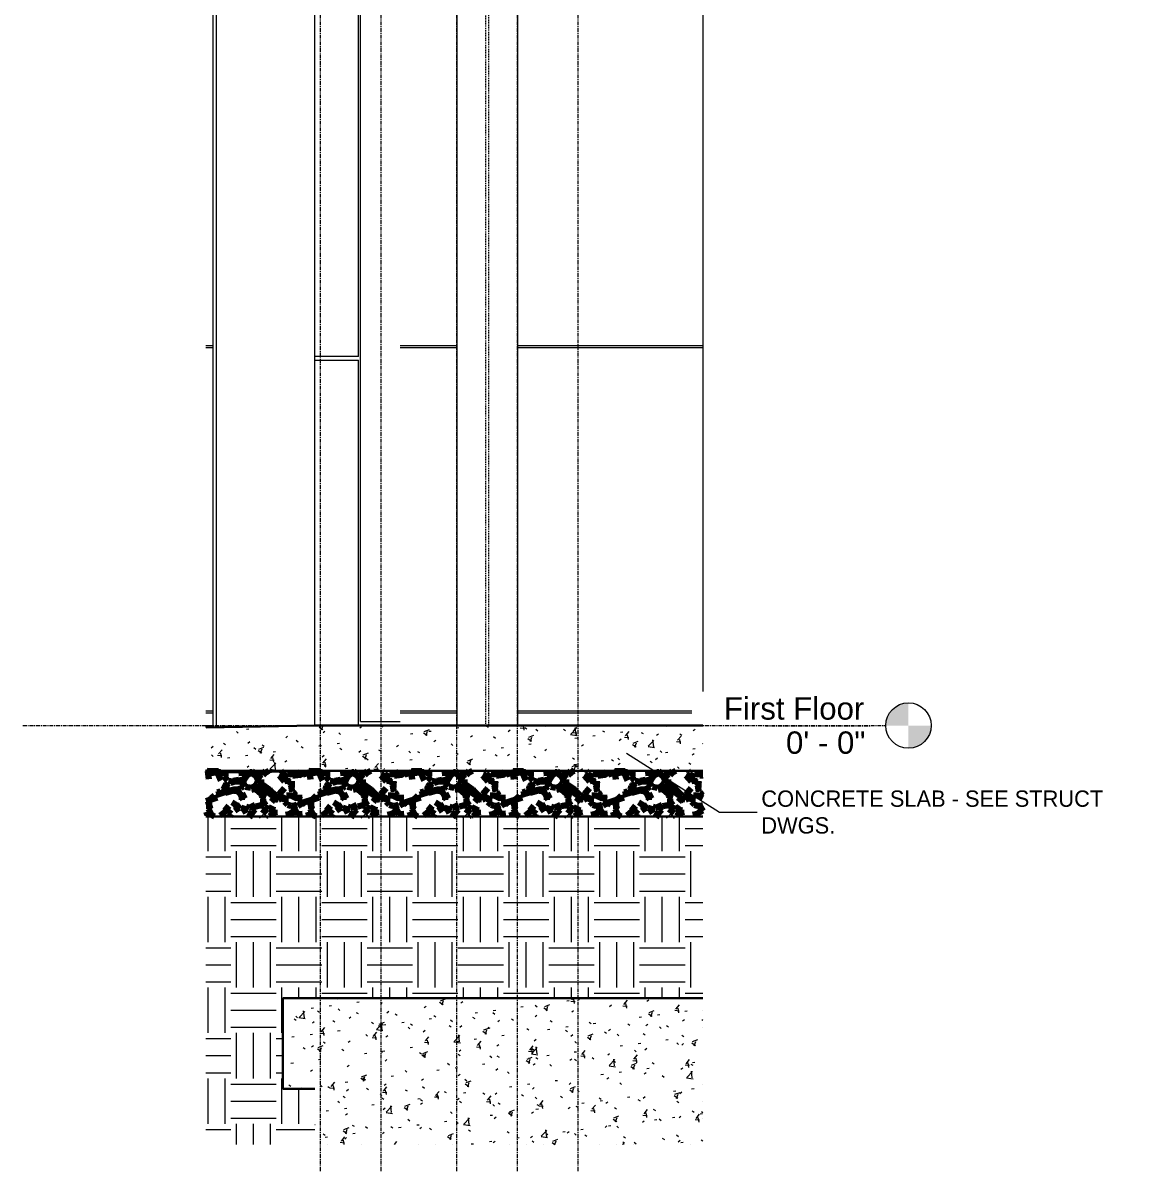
# Model space of a CAD drawing. Header units: inches. Extents: x 22734 to 24094, y -82 to 484.
# Drawn here: x 22734.1 to 22881.8, y -58.9 to 92.8 of the extents above; entities that cross this region are included whole.
import ezdxf

# ---------------------------------------------------------------- set-up
doc = ezdxf.new("R2010")
doc.units = ezdxf.units.IN
doc.header["$MEASUREMENT"] = 0
doc.linetypes.add('Grid Line 1_2_', pattern=[0.875, 0.5, -0.125, 0.125, -0.125])
doc.linetypes.add('Hidden 1_8_', pattern=[0.1875, 0.125, -0.0625])
for name, color, linetype, lineweight in [('A-ANNO-IDEN', 131, 'Continuous', 9), ('A-FLOR', 192, 'Continuous', 30), ('A-FLOR-LEVL', 51, 'Continuous', 9), ('A-FLOR-PATT', 8, 'Continuous', 70), ('A-WALL', 113, 'Continuous', 30), ('A-WALL-PATT', 111, 'Continuous', 70), ('C-BLDG-PADS', 91, 'Continuous', 200), ('C-TOPO', 7, 'Continuous', 30), ('S-COLS', 52, 'Continuous', 30), ('S-FNDN', 32, 'Continuous', 30), ('S-GRID', 1, 'Continuous', 9)]:
    doc.layers.add(name, color=color, linetype=linetype, lineweight=lineweight)
doc.styles.add('Arial_1', font='arial.ttf', dxfattribs={"height": 2.950599})
doc.styles.add('Century Gothic', font='GOTHIC.TTF', dxfattribs={"height": 2.155668})
pattern_1 = [(50, (19413.524, 104.131), (6.8859965, -0.602097), [0.72, -7.92]), (355, (19413.524, 104.131), (-1.331756, 7.220547), [0.576, -6.336]), (100.451, (19414.098, 104.081), (5.553629, 6.618191), [0.612, -6.731]), (46.184, (19413.524, 106.051), (10.245642, -1.588925), [1.08, -11.88]), (96.636, (19414.378, 105.918), (8.97244, 9.351518), [0.918, -10.096]), (351.184, (19413.524, 106.051), (8.9732, 9.35123), [0.864, -9.504]), (21, (19414.484, 105.571), (5.730726, -3.865003), [0.72, -7.92]), (326, (19414.484, 105.571), (2.33581, 6.96088), [0.576, -6.336]), (71.451, (19414.962, 105.249), (8.065876, 3.095948), [0.612, -6.731]), (37.5, (19413.524, 104.131), (0.116866, 3.1954784), [0.317, -5.942, 0.317, -6.115, -6.36]), (37.5, (19413.524, 104.131), (0.116866, 3.1954784), [-12.691, 0.317, -6.043]), (7.5, (19413.524, 104.131), (2.52543, 3.7860247), [0.317, -3.35, 0.317, -5.798, -2.424]), (7.5, (19413.524, 104.131), (2.52543, 3.7860247), [-9.782, 0.317, -2.107]), (327.5, (19411.383, 104.131), (5.1243685, -0.2161763), [0.317, -2.083, 0.317, -7.171, -9.936]), (327.5, (19411.383, 104.131), (5.1243685, -0.2161763), [-9.888, 0.317, -9.619]), (317.5, (19410.423, 104.131), (5.598326, 0.96141), [0.317, -2.803, 0.317, -4.656, -7.056]), (317.5, (19410.423, 104.131), (5.598326, 0.96141), [-8.093, 0.317, -6.739])]
pattern_2 = [(0, (19413.524, 104.131), (6, 6), [6, -6]), (0, (19413.524, 106.381), (6, 6), [6, -6]), (0, (19413.524, 108.631), (6, 6), [6, -6]), (90, (19414.274, 109.381), (-6, 6), [6, -6]), (90, (19416.524, 109.381), (-6, 6), [6, -6]), (90, (19418.774, 109.381), (-6, 6), [6, -6])]
pattern_3 = [(212.005, (19412.718, 106.146), (-40.3106271, -26.87300865), [1.268, -125.493]), (213.69, (19413.524, 106.684), (-13.4362413, -13.4367644), [0.969, -47.478]), (198.435, (19413.927, 106.818), (-26.8730236, -13.436542), [0.425, -42.065]), (180, (19414.465, 106.818), (-2e-15, -13.437), [0.537, -12.899]), (161.565, (19414.868, 106.684), (-13.436518, 1.2e-05), [0.425, -42.065]), (333.435, (19415.002, 116.358), (13.436532, 1.2e-05), [0.601, -29.444]), (296.565, (19414.868, 116.627), (13.43652, -13.436544), [0.3, -29.745]), (270, (19414.868, 117.299), (13.437, 8e-16), [0.672, -12.765]), (186.34, (19415.002, 108.565), (-107.49265684, -13.4363962), [1.217, -120.457]), (296.565, (19417.958, 116.896), (13.43652, -13.436544), [0.3, -29.745]), (303.69, (19417.689, 117.299), (13.4367644, -13.4362413), [0.484, -47.962]), (229.399, (19419.839, 111.386), (-67.18283973, -80.6196216), [1.239, -122.641]), (243.435, (19420.242, 112.193), (1.2e-05, -13.436532), [0.901, -29.144]), (213.69, (19424.945, 110.715), (-13.4362413, -13.4367644), [0.484, -47.962]), (33.69, (19420.914, 106.952), (13.4362413, 13.4367644), [0.484, -47.962]), (0, (19420.645, 106.952), (0, 13.437), [0.269, -13.168]), (333.435, (19420.377, 107.087), (13.436532, 1.2e-05), [0.3, -29.745]), (284.036, (19420.242, 107.624), (13.436545, -40.3097205), [0.554, -54.847]), (270, (19420.242, 107.893), (13.437, 8e-16), [0.269, -13.168]), (243.435, (19420.242, 108.162), (1.2e-05, -13.436532), [0.3, -29.745]), (135, (19420.242, 108.296), (-13.436443, 9e-16), [0.19, -18.812]), (90, (19420.242, 108.162), (-13.437, 8e-16), [0.134, -13.302]), (18.435, (19425.08, 114.343), (26.8730236, 13.436542), [0.85, -41.641]), (6.34, (19425.886, 114.611), (107.49265684, 13.4363962), [1.217, -120.457]), (180, (19425.348, 111.386), (-2e-15, -13.437), [0.806, -12.63]), (197.354, (19427.498, 112.058), (-40.30996214, -13.43709214), [2.252, -222.987]), (198.435, (19427.901, 112.193), (-26.8730236, -13.436542), [0.425, -42.065]), (213.69, (19428.304, 112.461), (-13.4362413, -13.4367644), [0.484, -47.962]), (251.565, (19428.439, 112.865), (-1.2e-05, -13.436518), [0.425, -42.065]), (243.435, (19428.573, 113.133), (1.2e-05, -13.436532), [0.3, -29.745]), (270, (19428.573, 113.402), (13.437, 8e-16), [0.269, -13.168]), (293.199, (19428.17, 114.343), (13.4363854, -26.8729472), [1.023, -101.307]), (315, (19427.767, 114.746), (13.436443, 9e-16), [0.57, -18.432]), (0, (19427.095, 114.746), (0, 13.437), [0.672, -12.765]), (341.565, (19424.139, 111.521), (13.436518, -1.2e-05), [0.425, -42.065]), (303.69, (19423.87, 111.924), (13.4367644, -13.4362413), [0.484, -47.962]), (279.462, (19423.736, 112.73), (13.4362802, -67.1832013), [0.817, -80.915]), (270, (19423.736, 113.536), (13.437, 8e-16), [0.806, -12.63]), (239.036, (19424.139, 114.208), (-13.4371998, -26.8732567), [0.783, -77.565]), (188.13, (19425.08, 114.343), (-80.6200966, -13.436299), [0.95, -94.061]), (116.565, (19415.136, 113.939), (-13.43652, 13.436544), [0.3, -29.745]), (135, (19415.405, 113.671), (-13.436443, 9e-16), [0.38, -18.622]), (168.69, (19416.077, 113.536), (-13.436897, 0.000212), [0.685, -67.829]), (191.31, (19416.749, 113.671), (-53.7465916, -13.4365681), [0.685, -67.829]), (194.036, (19417.286, 113.805), (-40.3097205, -13.436545), [0.554, -54.847]), (236.31, (19417.555, 114.208), (-13.436194, -26.873299), [0.484, -47.962]), (236.31, (19417.824, 114.611), (-13.436194, -26.873299), [0.484, -47.962]), (270, (19417.824, 115.014), (13.437, 8e-16), [0.403, -13.034]), (291.801, (19417.555, 115.686), (13.4361655, -26.8729969), [0.724, -71.635]), (116.565, (19417.689, 112.865), (-13.43652, 13.436544), [0.601, -29.444]), (168.69, (19418.361, 112.73), (-13.436897, 0.000212), [0.685, -67.829]), (194.036, (19418.899, 112.865), (-40.3097205, -13.436545), [0.554, -54.847]), (225, (19419.302, 113.268), (9e-16, -13.436443), [0.57, -18.432]), (251.565, (19419.436, 113.671), (-1.2e-05, -13.436518), [0.425, -42.065]), (296.565, (19419.167, 114.208), (13.43652, -13.436544), [0.601, -29.444]), (315, (19418.899, 114.477), (13.436443, 9e-16), [0.38, -18.622]), (326.31, (19418.496, 114.746), (26.873299, -13.436194), [0.484, -47.962]), (0, (19418.227, 114.746), (0, 13.437), [0.269, -13.168]), (33.69, (19417.824, 114.477), (13.4362413, 13.4367644), [0.484, -47.962]), (71.565, (19417.689, 114.074), (1.2e-05, 13.436518), [0.425, -42.065]), (63.435, (19417.555, 113.805), (-1.2e-05, 13.436532), [0.3, -29.745]), (71.565, (19417.421, 113.402), (1.2e-05, 13.436518), [0.425, -42.065]), (104.036, (19417.421, 112.865), (-13.436545, 40.3097205), [0.554, -54.847]), (45, (19417.152, 112.596), (9e-16, 13.436443), [0.38, -18.622]), (18.435, (19416.749, 112.461), (26.8730236, 13.436542), [0.425, -42.065]), (0, (19416.077, 112.461), (0, 13.437), [0.672, -12.765]), (14.036, (19415.54, 112.327), (40.3097205, 13.436545), [0.554, -54.847]), (341.565, (19415.136, 112.461), (13.436518, -1.2e-05), [0.425, -42.065]), (270, (19415.136, 112.865), (13.437, 8e-16), [0.403, -13.034]), (225, (19415.54, 113.268), (9e-16, -13.436443), [0.57, -18.432]), (198.435, (19416.346, 113.536), (-26.8730236, -13.436542), [0.85, -41.641]), (180, (19417.018, 113.536), (-2e-15, -13.437), [0.672, -12.765]), (153.435, (19417.286, 113.402), (-13.436532, -1.2e-05), [0.3, -29.745]), (206.565, (19422.392, 111.252), (-13.436544, -13.43652), [0.3, -29.745]), (146.31, (19422.795, 110.983), (-26.873299, 13.436194), [0.484, -47.962]), (119.745, (19423.333, 110.043), (-40.3105597, 67.18320644), [1.083, -107.246]), (95.711, (19423.467, 108.699), (-13.43754244, 120.93005793), [1.35, -133.686]), (90, (19423.467, 108.565), (-13.437, 8e-16), [0.134, -13.302]), (63.435, (19423.333, 108.296), (-1.2e-05, 13.436532), [0.3, -29.745]), (26.565, (19423.064, 108.162), (13.436544, 13.43652), [0.3, -29.745]), (0, (19422.661, 108.162), (0, 13.437), [0.403, -13.034]), (0, (19422.527, 108.162), (0, 13.437), [0.134, -13.302]), (0, (19422.258, 108.162), (0, 13.437), [0.269, -13.168]), (326.31, (19421.855, 108.43), (26.873299, -13.436194), [0.484, -47.962]), (333.435, (19421.586, 108.565), (13.436532, 1.2e-05), [0.3, -29.745]), (284.036, (19421.452, 109.102), (13.436545, -40.3097205), [0.554, -54.847]), (270, (19421.452, 109.371), (13.437, 8e-16), [0.269, -13.168]), (270, (19421.452, 109.774), (13.437, 8e-16), [0.403, -13.034]), (258.69, (19421.586, 110.446), (-0.000212, -13.436897), [0.685, -67.829]), (231.34, (19422.123, 111.118), (-40.3101895, -53.7458159), [0.86, -85.176]), (270, (19424.945, 110.849), (13.437, 8e-16), [0.134, -13.302]), (270, (19424.945, 110.983), (13.437, 8e-16), [0.134, -13.302]), (326.31, (19424.542, 111.252), (26.873299, -13.436194), [0.484, -47.962]), (333.435, (19423.736, 111.655), (13.436532, 1.2e-05), [0.901, -29.144]), (0, (19423.064, 111.655), (0, 13.437), [0.672, -12.765]), (63.435, (19422.93, 111.386), (-1.2e-05, 13.436532), [0.3, -29.745]), (90, (19422.93, 110.849), (-13.437, 8e-16), [0.537, -12.899]), (135, (19423.333, 110.446), (-13.436443, 9e-16), [0.57, -18.432]), (161.565, (19423.736, 110.312), (-13.436518, 1.2e-05), [0.425, -42.065]), (180, (19424.139, 110.312), (-2e-15, -13.437), [0.403, -13.034]), (198.435, (19424.542, 110.446), (-26.8730236, -13.436542), [0.425, -42.065]), (351.87, (19419.302, 117.702), (13.4370087, -0.0002588), [1.9, -93.111]), (14.036, (19418.764, 117.567), (40.3097205, 13.436545), [0.554, -54.847]), (53.13, (19418.361, 117.03), (26.873672, 40.309752), [0.672, -66.511]), (95.194, (19418.496, 115.552), (-13.4351326, 134.36646467), [1.484, -146.928]), (101.31, (19418.63, 114.88), (-13.4365681, 53.7465916), [0.685, -67.829]), (143.13, (19419.167, 114.477), (-40.309752, 26.873672), [0.672, -66.511]), (161.565, (19419.57, 114.343), (-13.436518, 1.2e-05), [0.425, -42.065]), (198.435, (19419.974, 114.477), (-26.8730236, -13.436542), [0.425, -42.065]), (225, (19420.645, 115.149), (9e-16, -13.436443), [0.95, -18.052]), (228.814, (19421.586, 116.224), (-80.6198072, -94.05617743), [1.428, -141.405]), (251.565, (19421.72, 116.627), (-1.2e-05, -13.436518), [0.425, -42.065]), (270, (19421.72, 116.761), (13.437, 8e-16), [0.134, -13.302]), (288.435, (19421.586, 117.164), (13.436542, -26.8730236), [0.425, -42.065]), (326.31, (19421.183, 117.433), (26.873299, -13.436194), [0.484, -47.962]), (90, (19415.002, 114.208), (-13.437, 8e-16), [0.941, -12.496]), (338.199, (19416.883, 115.955), (40.3099116, -13.4364409), [0.724, -71.635]), (0, (19416.077, 115.955), (0, 13.437), [0.806, -12.63]), (30.964, (19415.405, 115.552), (40.3102852, 26.8733136), [0.783, -77.565]), (45, (19415.002, 115.149), (9e-16, 13.436443), [0.57, -18.432]), (90, (19412.852, 109.908), (-13.437, 8e-16), [0.941, -12.496]), (116.565, (19413.255, 109.102), (-13.43652, 13.436544), [0.901, -29.144]), (153.435, (19414.061, 108.699), (-13.436532, -1.2e-05), [0.901, -29.144]), (180, (19414.733, 108.699), (-2e-15, -13.437), [0.672, -12.765]), (218.66, (19415.405, 109.237), (-13.4368332, -13.4362984), [0.86, -85.176]), (231.34, (19415.943, 109.908), (-40.3101895, -53.7458159), [0.86, -85.176]), (213.69, (19416.749, 110.446), (-13.4362413, -13.4367644), [0.969, -47.478]), (239.036, (19417.152, 111.118), (-13.4371998, -26.8732567), [0.783, -77.565]), (270, (19417.152, 111.386), (13.437, 8e-16), [0.269, -13.168]), (270, (19417.152, 111.79), (13.437, 8e-16), [0.403, -13.034]), (315, (19416.749, 112.193), (13.436443, 9e-16), [0.57, -18.432]), (350.538, (19415.943, 112.327), (13.4368224, 7.56e-05), [0.817, -80.915]), (14.036, (19414.868, 112.058), (40.3097205, 13.436545), [1.108, -54.293]), (18.435, (19413.658, 111.655), (26.8730236, 13.436542), [1.275, -41.216]), (45, (19413.255, 111.252), (9e-16, 13.436443), [0.57, -18.432]), (45, (19412.852, 110.849), (9e-16, 13.436443), [0.57, -18.432]), (108.435, (19415.808, 107.893), (-13.436542, 26.8730236), [0.85, -41.641]), (126.87, (19416.211, 107.356), (-13.436224, 13.436576), [0.672, -66.511]), (146.31, (19416.614, 107.087), (-26.873299, 13.436194), [0.484, -47.962]), (161.565, (19417.018, 106.952), (-13.436518, 1.2e-05), [0.425, -42.065]), (135, (19417.421, 106.549), (-13.436443, 9e-16), [0.57, -18.432]), (161.565, (19417.824, 106.415), (-13.436518, 1.2e-05), [0.425, -42.065]), (180, (19418.227, 106.415), (-2e-15, -13.437), [0.403, -13.034]), (206.565, (19418.496, 106.549), (-13.436544, -13.43652), [0.3, -29.745]), (206.565, (19419.033, 106.818), (-13.436544, -13.43652), [0.601, -29.444]), (189.462, (19419.839, 106.952), (-67.1832013, -13.4362802), [0.817, -80.915]), (243.435, (19420.108, 107.49), (1.2e-05, -13.436532), [0.601, -29.444]), (270, (19420.108, 107.624), (13.437, 8e-16), [0.134, -13.302]), (270, (19420.108, 107.893), (13.437, 8e-16), [0.269, -13.168]), (326.31, (19419.705, 108.699), (26.873299, -13.436194), [0.484, -47.962]), (327.995, (19418.63, 109.371), (67.18293524, -40.30946805), [1.268, -125.493]), (329.036, (19417.958, 109.774), (26.8732567, -13.4371998), [0.783, -77.565]), (341.565, (19417.152, 110.043), (13.436518, -1.2e-05), [0.85, -41.641]), (0, (19416.614, 110.043), (0, 13.437), [0.537, -12.899]), (33.69, (19416.211, 109.774), (13.4362413, 13.4367644), [0.484, -47.962]), (53.13, (19415.808, 109.237), (26.873672, 40.309752), [0.672, -66.511]), (63.435, (19415.54, 108.699), (-1.2e-05, 13.436532), [0.601, -29.444]), (225, (19421.72, 107.624), (9e-16, -13.436443), [0.57, -18.432]), (236.31, (19421.989, 108.027), (-13.436194, -26.873299), [0.484, -47.962]), (270, (19421.989, 108.162), (13.437, 8e-16), [0.134, -13.302]), (315, (19421.72, 108.43), (13.436443, 9e-16), [0.38, -18.622]), (333.435, (19421.183, 108.699), (13.436532, 1.2e-05), [0.601, -29.444]), (18.435, (19420.377, 108.43), (26.8730236, 13.436542), [0.85, -41.641]), (75.964, (19420.242, 107.893), (-0.0002996, 13.436231), [0.554, -54.847]), (71.565, (19414.196, 105.34), (1.2e-05, 13.436518), [0.425, -42.065]), (135, (19414.465, 105.071), (-13.436443, 9e-16), [0.38, -18.622]), (146.31, (19414.868, 104.803), (-26.873299, 13.436194), [0.484, -47.962]), (153.435, (19415.405, 104.534), (-13.436532, -1.2e-05), [0.601, -29.444]), (180, (19415.54, 104.534), (-2e-15, -13.437), [0.134, -13.302]), (161.565, (19415.943, 104.399), (-13.436518, 1.2e-05), [0.425, -42.065]), (180, (19416.48, 104.399), (-2e-15, -13.437), [0.537, -12.899]), (198.435, (19416.883, 104.534), (-26.8730236, -13.436542), [0.425, -42.065]), (210.964, (19417.555, 104.937), (-40.3102852, -26.8733136), [0.783, -77.565]), (206.565, (19417.824, 105.071), (-13.436544, -13.43652), [0.3, -29.745]), (251.565, (19417.958, 105.474), (-1.2e-05, -13.436518), [0.425, -42.065]), (303.69, (19417.689, 105.877), (13.4367644, -13.4362413), [0.484, -47.962]), (306.87, (19417.286, 106.415), (13.436224, -13.436576), [0.672, -66.511]), (323.13, (19416.749, 106.818), (40.309752, -26.873672), [0.672, -66.511]), (345.964, (19416.211, 106.952), (13.436231, 0.0002996), [0.554, -54.847]), (18.435, (19415.808, 106.818), (26.8730236, 13.436542), [0.425, -42.065]), (30.964, (19415.136, 106.415), (40.3102852, 26.8733136), [0.783, -77.565]), (39.806, (19414.33, 105.743), (13.43660175, 13.4362908), [1.049, -103.894]), (135, (19418.361, 104.534), (-13.436443, 9e-16), [0.19, -18.812]), (153.435, (19418.63, 104.399), (-13.436532, -1.2e-05), [0.3, -29.745]), (191.31, (19419.302, 104.534), (-53.7465916, -13.4365681), [0.685, -67.829]), (165.964, (19419.839, 104.399), (-13.436231, -0.0002996), [0.554, -54.847]), (175.236, (19421.452, 104.265), (-13.43642646, -8.206e-05), [1.618, -160.181]), (206.565, (19421.72, 104.399), (-13.436544, -13.43652), [0.3, -29.745]), (225, (19421.989, 104.668), (9e-16, -13.436443), [0.38, -18.622]), (270, (19421.989, 105.34), (13.437, 8e-16), [0.672, -12.765]), (270, (19421.989, 105.743), (13.437, 8e-16), [0.403, -13.034]), (308.66, (19421.452, 106.415), (13.4362984, -13.4368332), [0.86, -85.176]), (338.199, (19420.78, 106.684), (40.3099116, -13.4364409), [0.724, -71.635]), (348.69, (19420.108, 106.818), (13.436897, -0.000212), [0.685, -67.829]), (18.435, (19418.899, 106.415), (26.8730236, 13.436542), [1.275, -41.216]), (36.87, (19418.361, 106.012), (13.436576, 13.436224), [0.672, -66.511]), (68.199, (19418.092, 105.34), (13.4364409, 40.3099116), [0.724, -71.635]), (101.31, (19418.227, 104.668), (-13.4365681, 53.7465916), [0.685, -67.829]), (348.69, (19417.018, 117.433), (13.436897, -0.000212), [0.685, -67.829]), (354.806, (19415.54, 117.567), (13.43613847, -0.0003521), [1.484, -146.928]), (0, (19415.136, 117.567), (0, 13.437), [0.403, -13.034]), (45, (19414.868, 117.299), (9e-16, 13.436443), [0.38, -18.622]), (180, (19415.943, 116.089), (-2e-15, -13.437), [0.403, -13.034]), (188.13, (19416.883, 116.224), (-80.6200966, -13.436299), [0.95, -94.061]), (172.875, (19417.958, 116.089), (-13.4368068, -0.0003759), [1.083, -107.246]), (225, (19418.092, 116.224), (9e-16, -13.436443), [0.19, -18.812]), (270, (19418.092, 116.627), (13.437, 8e-16), [0.403, -13.034]), (161.565, (19422.392, 117.03), (-13.436518, 1.2e-05), [0.425, -42.065]), (180, (19422.93, 117.03), (-2e-15, -13.437), [0.537, -12.899]), (198.435, (19423.333, 117.164), (-26.8730236, -13.436542), [0.425, -42.065]), (170.538, (19424.139, 117.03), (-13.4368224, -7.56e-05), [0.817, -80.915]), (213.69, (19424.542, 117.299), (-13.4362413, -13.4367644), [0.484, -47.962]), (270, (19424.542, 117.433), (13.437, 8e-16), [0.134, -13.302]), (296.565, (19424.408, 117.702), (13.43652, -13.436544), [0.3, -29.745]), (341.565, (19423.601, 117.97), (13.436518, -1.2e-05), [0.85, -41.641]), (341.565, (19422.795, 118.239), (13.436518, -1.2e-05), [0.85, -41.641]), (14.036, (19422.258, 118.105), (40.3097205, 13.436545), [0.554, -54.847]), (45, (19421.855, 117.702), (9e-16, 13.436443), [0.57, -18.432]), (104.036, (19421.989, 117.164), (-13.436545, 40.3097205), [0.554, -54.847]), (0, (19411.509, 105.474), (0, 13.437), [0.134, -13.302]), (315, (19411.24, 105.743), (13.436443, 9e-16), [0.38, -18.622]), (274.764, (19411.105, 107.356), (13.43768295, -147.8026001), [1.618, -160.181]), (255.964, (19411.24, 107.893), (0.0002996, -13.436231), [0.554, -54.847]), (225, (19411.509, 108.162), (9e-16, -13.436443), [0.38, -18.622]), (198.435, (19412.718, 108.565), (-26.8730236, -13.436542), [1.275, -41.216]), (180, (19412.852, 108.565), (-2e-15, -13.437), [0.134, -13.302]), (171.87, (19413.793, 108.43), (-13.4370087, 0.0002588), [0.95, -94.061]), (146.31, (19415.405, 108.296), (-26.873299, 13.436194), [0.484, -47.962]), (108.435, (19415.674, 107.49), (-13.436542, 26.8730236), [0.85, -41.641]), (90, (19415.674, 107.356), (-13.437, 8e-16), [0.134, -13.302]), (71.565, (19415.54, 106.952), (1.2e-05, 13.436518), [0.425, -42.065]), (26.565, (19415.271, 106.818), (13.436544, 13.43652), [0.3, -29.745]), (18.435, (19414.868, 106.684), (26.8730236, 13.436542), [0.425, -42.065]), (126.87, (19422.123, 105.743), (-13.436224, 13.436576), [0.672, -66.511]), (123.69, (19422.392, 105.34), (-13.4367644, 13.4362413), [0.484, -47.962]), (149.036, (19423.064, 104.937), (-26.8732567, 13.4371998), [0.783, -77.565]), (168.69, (19423.736, 104.803), (-13.436897, 0.000212), [0.685, -67.829]), (213.69, (19424.139, 105.071), (-13.4362413, -13.4367644), [0.484, -47.962]), (251.565, (19424.273, 105.474), (-1.2e-05, -13.436518), [0.425, -42.065]), (270, (19424.273, 105.609), (13.437, 8e-16), [0.134, -13.302]), (279.462, (19424.139, 106.415), (13.4362802, -67.1832013), [0.817, -80.915]), (243.435, (19424.273, 106.684), (1.2e-05, -13.436532), [0.3, -29.745]), (270, (19424.273, 106.818), (13.437, 8e-16), [0.134, -13.302]), (296.565, (19423.87, 107.624), (13.43652, -13.436544), [0.901, -29.144]), (329.036, (19423.198, 108.027), (26.8732567, -13.4371998), [0.783, -77.565]), (8.13, (19422.258, 107.893), (80.6200966, 13.436299), [0.95, -94.061]), (45, (19421.72, 107.356), (9e-16, 13.436443), [0.76, -18.242]), (45, (19421.452, 107.087), (9e-16, 13.436443), [0.38, -18.622]), (90, (19421.452, 106.684), (-13.437, 8e-16), [0.403, -13.034]), (123.69, (19421.72, 106.281), (-13.4367644, 13.4362413), [0.484, -47.962]), (101.31, (19423.736, 108.699), (-13.4365681, 53.7465916), [0.685, -67.829]), (108.435, (19423.87, 108.296), (-13.436542, 26.8730236), [0.425, -42.065]), (135, (19424.005, 108.162), (-13.436443, 9e-16), [0.19, -18.812]), (180, (19424.408, 108.162), (-2e-15, -13.437), [0.403, -13.034]), (213.69, (19424.811, 108.43), (-13.4362413, -13.4367644), [0.484, -47.962]), (187.125, (19425.886, 108.565), (-94.0566594, -13.4370281), [1.083, -107.246]), (236.31, (19426.154, 108.968), (-13.436194, -26.873299), [0.484, -47.962]), (270, (19426.154, 109.102), (13.437, 8e-16), [0.134, -13.302]), (288.435, (19426.02, 109.505), (13.436542, -26.8730236), [0.425, -42.065]), (285.945, (19425.751, 110.446), (13.4366066, -40.3096492), [0.978, -96.842]), (315, (19425.483, 110.715), (13.436443, 9e-16), [0.38, -18.622]), (18.435, (19425.08, 110.58), (26.8730236, 13.436542), [0.425, -42.065]), (29.745, (19424.139, 110.043), (67.18320644, 40.3105597), [1.083, -107.246]), (18.435, (19423.736, 109.908), (26.8730236, 13.436542), [0.425, -42.065]), (75.964, (19423.601, 109.371), (-0.0002996, 13.436231), [0.554, -54.847]), (180, (19419.705, 112.865), (-2e-15, -13.437), [0.403, -13.034]), (180, (19419.974, 112.865), (-2e-15, -13.437), [0.269, -13.168]), (135, (19420.242, 112.596), (-13.436443, 9e-16), [0.38, -18.622]), (90, (19420.242, 112.193), (-13.437, 8e-16), [0.403, -13.034]), (26.565, (19418.227, 110.043), (13.436544, 13.43652), [0.901, -29.144]), (341.565, (19417.824, 110.177), (13.436518, -1.2e-05), [0.425, -42.065]), (300.964, (19417.421, 110.849), (26.8733136, -40.3102852), [0.783, -77.565]), (71.565, (19419.974, 111.252), (1.2e-05, 13.436518), [0.425, -42.065]), (90, (19419.974, 110.58), (-13.437, 8e-16), [0.672, -12.765]), (123.69, (19420.242, 110.177), (-13.4367644, 13.4362413), [0.484, -47.962]), (153.435, (19420.78, 109.908), (-13.436532, -1.2e-05), [0.601, -29.444]), (198.435, (19421.183, 110.043), (-26.8730236, -13.436542), [0.425, -42.065]), (243.435, (19421.317, 110.312), (1.2e-05, -13.436532), [0.3, -29.745]), (255.964, (19421.452, 110.849), (0.0002996, -13.436231), [0.554, -54.847]), (251.565, (19421.586, 111.252), (-1.2e-05, -13.436518), [0.425, -42.065]), (291.801, (19421.317, 111.924), (13.4361655, -26.8729969), [0.724, -71.635]), (323.13, (19420.78, 112.327), (40.309752, -26.873672), [0.672, -66.511]), (18.435, (19420.377, 112.193), (26.8730236, 13.436542), [0.425, -42.065]), (63.435, (19420.108, 111.655), (-1.2e-05, 13.436532), [0.601, -29.444]), (135, (19419.033, 109.237), (-13.436443, 9e-16), [0.57, -18.432]), (149.036, (19419.705, 108.834), (-26.8732567, 13.4371998), [0.783, -77.565]), (146.31, (19420.108, 108.565), (-26.873299, 13.436194), [0.484, -47.962]), (180, (19420.377, 108.565), (-2e-15, -13.437), [0.269, -13.168]), (210.964, (19421.049, 108.968), (-40.3102852, -26.8733136), [0.783, -77.565]), (243.435, (19421.183, 109.237), (1.2e-05, -13.436532), [0.3, -29.745]), (303.69, (19420.914, 109.64), (13.4367644, -13.4362413), [0.484, -47.962]), (321.34, (19420.242, 110.177), (53.7458159, -40.3101895), [0.86, -85.176]), (345.964, (19419.705, 110.312), (13.436231, 0.0002996), [0.554, -54.847]), (11.31, (19419.033, 110.177), (53.7465916, 13.4365681), [0.685, -67.829]), (26.565, (19418.764, 110.043), (13.436544, 13.43652), [0.3, -29.745]), (71.565, (19418.63, 109.64), (1.2e-05, 13.436518), [0.425, -42.065]), (15.945, (19418.361, 112.596), (40.3096492, 13.4366066), [0.978, -96.842]), (29.745, (19417.421, 112.058), (67.18320644, 40.3105597), [1.083, -107.246]), (63.435, (19417.286, 111.79), (-1.2e-05, 13.436532), [0.3, -29.745]), (90, (19417.286, 111.386), (-13.437, 8e-16), [0.403, -13.034]), (104.036, (19417.421, 110.849), (-13.436545, 40.3097205), [0.554, -54.847]), (120.964, (19417.824, 110.177), (-26.8733136, 40.3102852), [0.783, -77.565]), (153.435, (19425.348, 117.299), (-13.436532, -1.2e-05), [0.3, -29.745]), (180, (19425.617, 117.299), (-2e-15, -13.437), [0.269, -13.168]), (209.745, (19426.558, 117.836), (-67.18320644, -40.3105597), [1.083, -107.246]), (225, (19427.095, 118.374), (9e-16, -13.436443), [0.76, -18.242]), (239.036, (19427.498, 119.045), (-13.4371998, -26.8732567), [0.783, -77.565]), (239.036, (19427.901, 119.717), (-13.4371998, -26.8732567), [0.783, -77.565]), (270, (19427.901, 119.852), (13.437, 8e-16), [0.134, -13.302]), (333.435, (19427.632, 119.986), (13.436532, 1.2e-05), [0.3, -29.745]), (0, (19427.229, 119.986), (0, 13.437), [0.403, -13.034]), (45, (19426.826, 119.583), (9e-16, 13.436443), [0.57, -18.432]), (26.565, (19425.214, 118.777), (13.436544, 13.43652), [1.803, -28.243]), (30.964, (19424.542, 118.374), (40.3102852, 26.8733136), [0.783, -77.565]), (90, (19424.542, 118.105), (-13.437, 8e-16), [0.269, -13.168]), (128.66, (19425.08, 117.433), (-13.4362984, 13.4368332), [0.86, -85.176]), (255.964, (19423.601, 112.999), (0.0002996, -13.436231), [0.554, -54.847]), (281.31, (19423.467, 113.671), (13.4365681, -53.7465916), [0.685, -67.829]), (309.806, (19422.795, 114.477), (13.4362908, -13.43660175), [1.049, -103.894]), (329.036, (19422.123, 114.88), (26.8732567, -13.4371998), [0.783, -77.565]), (345.964, (19421.586, 115.014), (13.436231, 0.0002996), [0.554, -54.847]), (0, (19421.049, 115.014), (0, 13.437), [0.537, -12.899]), (26.565, (19420.511, 114.746), (13.436544, 13.43652), [0.601, -29.444]), (45, (19420.108, 114.343), (9e-16, 13.436443), [0.57, -18.432]), (53.13, (19419.705, 113.805), (26.873672, 40.309752), [0.672, -66.511]), (90, (19419.705, 113.402), (-13.437, 8e-16), [0.403, -13.034]), (135, (19420.108, 112.999), (-13.436443, 9e-16), [0.57, -18.432]), (144.462, (19421.049, 112.327), (-40.30953134, 26.8733096), [1.156, -114.43]), (135, (19421.72, 111.655), (-13.436443, 9e-16), [0.95, -18.052]), (153.435, (19422.258, 111.386), (-13.436532, -1.2e-05), [0.601, -29.444]), (206.565, (19422.795, 111.655), (-13.436544, -13.43652), [0.601, -29.444]), (230.194, (19423.467, 112.461), (-53.7471842, -67.1823411), [1.049, -103.894]), (66.801, (19421.72, 115.686), (26.8740486, 67.1828756), [1.023, -101.307]), (90, (19421.72, 115.283), (-13.437, 8e-16), [0.403, -13.034]), (153.435, (19421.989, 115.149), (-13.436532, -1.2e-05), [0.3, -29.745]), (153.435, (19422.527, 114.88), (-13.436532, -1.2e-05), [0.601, -29.444]), (149.036, (19423.198, 114.477), (-26.8732567, 13.4371998), [0.783, -77.565]), (180, (19423.87, 114.477), (-2e-15, -13.437), [0.672, -12.765]), (180, (19424.676, 114.477), (-2e-15, -13.437), [0.806, -12.63]), (213.69, (19425.08, 114.746), (-13.4362413, -13.4367644), [0.484, -47.962]), (243.435, (19425.348, 115.283), (1.2e-05, -13.436532), [0.601, -29.444]), (277.125, (19425.214, 116.358), (13.4370281, -94.0566594), [1.083, -107.246]), (315, (19424.945, 116.627), (13.436443, 9e-16), [0.38, -18.622]), (341.565, (19424.542, 116.761), (13.436518, -1.2e-05), [0.425, -42.065]), (352.875, (19423.467, 116.896), (13.4368068, 0.0003759), [1.083, -107.246]), (0, (19422.795, 116.896), (0, 13.437), [0.672, -12.765]), (21.801, (19422.123, 116.627), (26.8729969, 13.4361655), [0.724, -71.635]), (90, (19428.17, 115.955), (-13.437, 8e-16), [0.537, -12.899]), (90, (19428.17, 115.417), (-13.437, 8e-16), [0.537, -12.899]), (56.31, (19427.901, 115.014), (13.436194, 26.873299), [0.484, -47.962]), (18.435, (19427.498, 114.88), (26.8730236, 13.436542), [0.425, -42.065]), (0, (19426.154, 114.88), (0, 13.437), [1.344, -12.093]), (341.565, (19425.751, 115.014), (13.436518, -1.2e-05), [0.425, -42.065]), (296.565, (19425.617, 115.283), (13.43652, -13.436544), [0.3, -29.745]), (278.13, (19425.483, 116.224), (13.436299, -80.6200966), [0.95, -94.061]), (270, (19425.483, 116.358), (13.437, 8e-16), [0.134, -13.302]), (251.565, (19425.617, 116.761), (-1.2e-05, -13.436518), [0.425, -42.065]), (225, (19426.02, 117.164), (9e-16, -13.436443), [0.57, -18.432]), (218.66, (19426.692, 117.702), (-13.4368332, -13.4362984), [0.86, -85.176]), (225, (19427.095, 118.105), (9e-16, -13.436443), [0.57, -18.432]), (206.565, (19427.364, 118.239), (-13.436544, -13.43652), [0.3, -29.745]), (180, (19427.632, 118.239), (-2e-15, -13.437), [0.269, -13.168]), (123.69, (19427.901, 117.836), (-13.4367644, 13.4362413), [0.484, -47.962]), (108.435, (19428.036, 117.433), (-13.436542, 26.8730236), [0.425, -42.065]), (98.13, (19428.17, 116.492), (-13.436299, 80.6200966), [0.95, -94.061])]

# ---------------------------------------------------------------- blocks, each defined once
blk = doc.blocks.new('Struct_Xcel_Sports Complex_rvt-1-Wall Section - Fieldhouse - West Wall _ Polycarbonate')
at = {"layer": 'A-FLOR-PATT', "lineweight": 9}
h = blk.add_hatch(dxfattribs=at)
h.set_pattern_fill('FP_9', color=253, style=0, pattern_type=2)
h.set_pattern_definition(pattern_1)
h.paths.add_polyline_path([(22823.86, -6), (22823.86, 0), (22772.64, 0), (22772.64, -6), (22791.05, -6)], flags=0)
h = blk.add_hatch(dxfattribs=at)
h.set_pattern_fill('FP_9', color=253, style=0, pattern_type=2)
h.set_pattern_definition(pattern_1)
h.paths.add_polyline_path([(22758.25, -6.24), (22772.64, -6.01), (22772.64, -0.01), (22758.25, -0.24)], flags=0)
at = {"layer": 'S-FNDN', "lineweight": 9}
h = blk.add_hatch(dxfattribs=at)
h.set_pattern_fill('FP_9', color=253, style=0, pattern_type=2)
h.set_pattern_definition(pattern_1)
h.paths.add_polyline_path([(22772.64, -48), (22772.64, -36), (22768.39, -36), (22768.39, -48)], flags=0)
h = blk.add_hatch(dxfattribs=at)
h.set_pattern_fill('FP_9', color=253, style=0, pattern_type=2)
h.set_pattern_definition(pattern_1)
h.paths.add_polyline_path([(22823.86, -55.35), (22823.86, -36), (22772.64, -36), (22772.64, -55.35), (22791.05, -55.35)], flags=0)
at = {"layer": 'A-FLOR', "color": 8, "lineweight": 18}
blk.add_line((22758.25, -0.24), (22758.25, 0), dxfattribs=at)
at = {"layer": 'A-FLOR', "color": 7}
for p, q in [((22758.25, -0.24), (22772.64, -0.01)), ((22823.86, 0), (22772.64, 0)), ((22758.25, -6.24), (22772.64, -6.01)), ((22823.86, -6), (22772.64, -6))]:
    blk.add_line(p, q, dxfattribs=at)
at = {"layer": 'S-FNDN', "color": 7}
for p, q in [((22768.39, -36), (22772.64, -36)), ((22768.39, -36), (22768.39, -48)), ((22823.86, -36), (22772.64, -36)), ((22768.39, -48), (22772.64, -48))]:
    blk.add_line(p, q, dxfattribs=at)
blk = doc.blocks.new('W-Wide Flange-Column - B1_G-1528735-Wall Section - Fieldhouse - West Wall _ Polycarbonate')
at = {"layer": 'S-COLS', "color": 8, "linetype": 'Hidden 1_8_', "lineweight": 18}
for p, q in [((22795.23, 0), (22795.23, 385.02)), ((22795.55, 385.02), (22795.55, 0))]:
    blk.add_line(p, q, dxfattribs=at)
blk = doc.blocks.new('Level - Level Head - Circle-15001-Wall Section - Fieldhouse - West Wall _ Polycarbonate')
at = {"layer": 'A-FLOR-LEVL'}
h = blk.add_hatch(color=256, dxfattribs=at)
edge = h.paths.add_edge_path(flags=0)
edge.add_line((22851.05, 0), (22848.05, 0))
edge.add_arc((22851.05, 0), 3, 90, 180, ccw=False)
edge.add_line((22851.05, 3), (22851.05, 0))
h = blk.add_hatch(color=256, dxfattribs=at)
edge = h.paths.add_edge_path(flags=0)
edge.add_line((22851.05, -3), (22851.05, 0))
edge.add_line((22851.05, 0), (22854.05, 0))
edge.add_arc((22851.05, 0), 3, 270, 360, ccw=False)
blk.add_circle((22851.05, 0), 3, dxfattribs=at)

msp = doc.modelspace()

# ---------------------------------------------------------------- hatches: boundary and pattern name
at = {"layer": 'A-WALL-PATT', "lineweight": 9}
h = msp.add_hatch(dxfattribs=at)
h.set_pattern_fill('FP_8', color=43, style=0, pattern_type=2)
h.set_pattern_definition([(90, (22458.39, 98.25), (-193, -193), [48, -145]), (180, (22458.39, 98.25), (-2e-14, -193), [96, -97]), (270, (22362.39, 146.25), (-193, -193), [48, -145]), (180, (22458.39, 146.25), (-2e-14, -193), [96, -97]), (270, (22361.89, 146.25), (-193, -193), [48, -145]), (180, (22361.89, 146.25), (-2e-14, -193), [96, -97]), (90, (22265.89, 98.25), (-193, -193), [48, -145]), (180, (22361.89, 98.25), (-2e-14, -193), [96, -97]), (90, (22410.64, 146.5), (-193, -193), [48, -145]), (180, (22458.76, 146.5), (-2e-14, -193), [48.125, -144.875]), (180, (22458.76, 194.5), (-2e-14, -193), [48.125, -144.875]), (90, (22314.14, 146.5), (-193, -193), [48, -145]), (180, (22410.14, 146.5), (-2e-14, -193), [96, -97]), (270, (22410.14, 194.5), (-193, -193), [48, -145]), (180, (22410.14, 194.5), (-2e-14, -193), [96, -97]), (180, (22313.64, 146.5), (-2e-14, -193), [48, -145]), (270, (22313.64, 194.5), (-193, -193), [48, -145]), (180, (22313.64, 194.5), (-2e-14, -193), [48, -145]), (90, (22458.39, 194.75), (-193, -193), [48, -145]), (180, (22458.39, 194.75), (-2e-14, -193), [96, -97]), (270, (22362.39, 242.75), (-193, -193), [48, -145]), (180, (22458.39, 242.75), (-2e-14, -193), [96, -97]), (270, (22361.89, 242.75), (-193, -193), [48, -145]), (180, (22361.89, 242.75), (-2e-14, -193), [96, -97]), (90, (22265.89, 194.75), (-193, -193), [48, -145]), (180, (22361.89, 194.75), (-2e-14, -193), [96, -97]), (90, (22410.64, 243), (-193, -193), [48, -145]), (180, (22458.76, 243), (-2e-14, -193), [48.125, -144.875]), (180, (22458.76, 291), (-2e-14, -193), [48.125, -144.875]), (90, (22314.14, 243), (-193, -193), [48, -145]), (180, (22410.14, 243), (-2e-14, -193), [96, -97]), (270, (22410.14, 291), (-193, -193), [48, -145]), (180, (22410.14, 291), (-2e-14, -193), [96, -97]), (180, (22313.64, 243), (-2e-14, -193), [48, -145]), (270, (22313.64, 291), (-193, -193), [48, -145]), (180, (22313.64, 291), (-2e-14, -193), [48, -145])])
h.paths.add_polyline_path([(22759.14023, 158.54775), (22772.63634, 158.54775), (22772.63634, 173.86779), (22768.81791, 173.70868), (22769.43175, 158.97656), (22759.57382, 158.56582)], flags=0)
h.paths.add_polyline_path([(22759.14023, 0), (22759.14023, 158.54775), (22758.53658, 158.5226), (22758.63285, 156.02444), (22758.23829, 156.008), (22758.23829, 0)], flags=0)
h.paths.add_polyline_path([(22758.23829, 173.52318), (22758.25083, 173.52371), (22758.25083, 184.40304), (22772.64023, 185.0026), (22772.63634, 185.13265), (22758.23829, 184.53273), (22758.23829, 173.96356)], flags=0)
h = msp.add_hatch(dxfattribs=at)
h.set_pattern_fill('FP_5', color=43, style=0, pattern_type=2)
h.set_pattern_definition([(0, (22778.51, 0.38), (-193, 193), [48, -145]), (90, (22778.51, 0.38), (-193, 1e-14), [96, -97]), (180, (22826.51, 96.38), (-193, 193), [48, -145]), (90, (22826.51, 0.38), (-193, 1e-14), [96, -97]), (180, (22826.51, 96.88), (-193, 193), [48, -145]), (90, (22826.51, 96.88), (-193, 1e-14), [96, -97]), (0, (22778.51, 192.88), (-193, 193), [48, -145]), (90, (22778.51, 96.88), (-193, 1e-14), [96, -97]), (0, (22826.76, 48.12), (-193, 193), [48, -145]), (90, (22826.76, 0), (-193, 1e-14), [48.125, -144.875]), (90, (22874.76, 0), (-193, 1e-14), [48.125, -144.875]), (0, (22826.76, 144.62), (-193, 193), [48, -145]), (90, (22826.76, 48.62), (-193, 1e-14), [96, -97]), (180, (22874.76, 48.62), (-193, 193), [48, -145]), (90, (22874.76, 48.62), (-193, 1e-14), [96, -97]), (90, (22826.76, 145.12), (-193, 1e-14), [48, -145]), (180, (22874.76, 145.12), (-193, 193), [48, -145]), (90, (22874.76, 145.12), (-193, 1e-14), [48, -145]), (0, (22875.01, 0.38), (-193, 193), [48, -145]), (90, (22875.01, 0.38), (-193, 1e-14), [96, -97]), (180, (22923.01, 96.38), (-193, 193), [48, -145]), (90, (22923.01, 0.38), (-193, 1e-14), [96, -97]), (180, (22923.01, 96.88), (-193, 193), [48, -145]), (90, (22923.01, 96.88), (-193, 1e-14), [96, -97]), (0, (22875.01, 192.88), (-193, 193), [48, -145]), (90, (22875.01, 96.88), (-193, 1e-14), [96, -97]), (0, (22923.26, 48.12), (-193, 193), [48, -145]), (90, (22923.26, 0), (-193, 1e-14), [48.125, -144.875]), (90, (22971.26, 0), (-193, 1e-14), [48.125, -144.875]), (0, (22923.26, 144.62), (-193, 193), [48, -145]), (90, (22923.26, 48.62), (-193, 1e-14), [96, -97]), (180, (22971.26, 48.62), (-193, 193), [48, -145]), (90, (22971.26, 48.62), (-193, 1e-14), [96, -97]), (90, (22923.26, 145.12), (-193, 1e-14), [48, -145]), (180, (22971.26, 145.12), (-193, 193), [48, -145]), (90, (22971.26, 145.12), (-193, 1e-14), [48, -145])])
h.paths.add_polyline_path([(22774.64479, 0), (22783.89023, 0), (22783.89023, 98.25), (22781.4996, 98.25), (22781.4996, 96.73069), (22782.03615, 96.28047), (22781.96585, 96.19668), (22781.39023, 96.67969), (22781.38923, 98.25), (22780.63923, 98.25), (22780.63923, 100.07031), (22773.53978, 100.06052), (22773.51139, 100.03359), (22773.4996, 99.99628), (22773.4996, 96.85569), (22774.03506, 96.40638), (22773.96476, 96.3226), (22773.39023, 96.80469), (22773.39023, 100.17969), (22780.63923, 100.17969), (22780.63923, 144.6875), (22773.53946, 144.69775), (22773.48398, 144.71262), (22773.41116, 144.79688), (22773.39023, 144.875), (22773.39023, 147.13109), (22772.64023, 147.09968), (22772.64023, 0)], flags=0)
h.paths.add_polyline_path([(22773.5777, 144.79688), (22780.63923, 144.79688), (22780.63923, 147.43313), (22773.4996, 147.13564), (22773.4996, 144.87213), (22773.511, 144.83429), (22773.53946, 144.80687)], flags=0)
h.paths.add_polyline_path([(22772.64023, 185.0026), (22780.63923, 185.33589), (22780.63923, 186), (22779.95173, 186), (22779.95173, 185.43745), (22772.64023, 185.13265)], flags=0)
h = msp.add_hatch(dxfattribs=at)
h.set_pattern_fill('FP_6', color=43, style=0, pattern_type=2)
h.set_pattern_definition([(90, (26077.14, 339.5), (-193, -193), [48, -145]), (180, (26077.14, 339.5), (-2e-14, -193), [96, -97]), (270, (25981.14, 387.5), (-193, -193), [48, -145]), (180, (26077.14, 387.5), (-2e-14, -193), [96, -97]), (270, (25980.64, 387.5), (-193, -193), [48, -145]), (180, (25980.64, 387.5), (-2e-14, -193), [96, -97]), (90, (25884.64, 339.5), (-193, -193), [48, -145]), (180, (25980.64, 339.5), (-2e-14, -193), [96, -97]), (90, (26029.39, 387.75), (-193, -193), [48, -145]), (180, (26077.51, 387.75), (-2e-14, -193), [48.125, -144.875]), (180, (26077.51, 435.75), (-2e-14, -193), [48.125, -144.875]), (90, (25932.89, 387.75), (-193, -193), [48, -145]), (180, (26028.89, 387.75), (-2e-14, -193), [96, -97]), (270, (26028.89, 435.75), (-193, -193), [48, -145]), (180, (26028.89, 435.75), (-2e-14, -193), [96, -97]), (180, (25932.39, 387.75), (-2e-14, -193), [48, -145]), (270, (25932.39, 435.75), (-193, -193), [48, -145]), (180, (25932.39, 435.75), (-2e-14, -193), [48, -145]), (90, (26077.14, 436), (-193, -193), [48, -145]), (180, (26077.14, 436), (-2e-14, -193), [96, -97]), (270, (25981.14, 484), (-193, -193), [48, -145]), (180, (26077.14, 484), (-2e-14, -193), [96, -97]), (270, (25980.64, 484), (-193, -193), [48, -145]), (180, (25980.64, 484), (-2e-14, -193), [96, -97]), (90, (25884.64, 436), (-193, -193), [48, -145]), (180, (25980.64, 436), (-2e-14, -193), [96, -97]), (90, (26029.39, 484.25), (-193, -193), [48, -145]), (180, (26077.51, 484.25), (-2e-14, -193), [48.125, -144.875]), (180, (26077.51, 532.25), (-2e-14, -193), [48.125, -144.875]), (90, (25932.89, 484.25), (-193, -193), [48, -145]), (180, (26028.89, 484.25), (-2e-14, -193), [96, -97]), (270, (26028.89, 532.25), (-193, -193), [48, -145]), (180, (26028.89, 532.25), (-2e-14, -193), [96, -97]), (180, (25932.39, 484.25), (-2e-14, -193), [48, -145]), (270, (25932.39, 532.25), (-193, -193), [48, -145]), (180, (25932.39, 532.25), (-2e-14, -193), [48, -145])])
h.paths.add_polyline_path([(22791.05129, 0), (22791.39023, 0), (22791.38923, 96.67885), (22790.81569, 96.1976), (22790.74539, 96.28138), (22791.28085, 96.73069), (22791.28085, 98.25), (22783.89023, 98.25), (22783.89023, 0)], flags=0)
h.paths.add_polyline_path([(22799.39023, 0), (22823.86408, 0), (22823.86408, 146.25), (22799.39023, 146.25), (22799.39023, 2.29842)], flags=0)
at = {"layer": 'C-BLDG-PADS'}
h = msp.add_hatch(dxfattribs=at)
h.set_pattern_fill('FP_12', color=55, style=0, pattern_type=2)
h.set_pattern_definition(pattern_3)
h.paths.add_polyline_path([(22772.63634, -12), (22772.63634, -6), (22758.25083, -6), (22758.25083, -12), (22766.44154, -12)], flags=0)
h = msp.add_hatch(dxfattribs=at)
h.set_pattern_fill('FP_12', color=55, style=0, pattern_type=2)
h.set_pattern_definition(pattern_3)
h.paths.add_polyline_path([(22823.86408, -12), (22823.86408, -6), (22772.63634, -6), (22772.63634, -12), (22791.05129, -12)], flags=0)
at = {"layer": 'C-TOPO', "lineweight": 9}
h = msp.add_hatch(dxfattribs=at)
h.set_pattern_fill('FP_11', color=253, style=0, pattern_type=2)
h.set_pattern_definition(pattern_2)
h.paths.add_polyline_path([(22768.39023, -55.35533), (22772.63634, -55.35368), (22772.63634, -48), (22768.39023, -48), (22768.39023, -36), (22772.63672, -36), (22772.63672, -12.00628), (22758.23829, -12.00628), (22758.23829, -55.35533)], flags=0)
h = msp.add_hatch(dxfattribs=at)
h.set_pattern_fill('FP_11', color=253, style=0, pattern_type=2)
h.set_pattern_definition(pattern_2)
h.paths.add_polyline_path([(22772.63672, -55.35533), (22823.86429, -55.35533), (22823.86408, -12.00628), (22772.63672, -12.00628), (22772.63672, -36), (22823.86408, -36), (22823.86408, -55.35368), (22772.63672, -55.35368)], flags=0)

# ---------------------------------------------------------------- linework, layer by layer
at = {"layer": 'A-ANNO-IDEN', "color": 153}
for p, q in [((22813.80748, -3.6572), (22826.06244, -11.45023)), ((22826.06244, -11.45023), (22831.60688, -11.45023))]:
    msp.add_line(p, q, dxfattribs=at)
at = {"layer": 'A-WALL', "color": 8, "lineweight": 18}
for p, q in [((22823.86408, 148.0625), (22823.86408, 0)), ((22772.64023, 0), (22772.64023, 147.09984)), ((22758.23829, 0), (22759.14023, 0))]:
    msp.add_line(p, q, dxfattribs=at)
at = {"layer": 'C-BLDG-PADS', "color": 7, "lineweight": 30}
for p, q in [((22823.86408, -6), (22758.25083, -6)), ((22823.86408, -12), (22758.25083, -12))]:
    msp.add_line(p, q, dxfattribs=at)
at = {"layer": 'C-TOPO'}
for p, q in [((22772.63672, -12.00628), (22758.23829, -12.00628)), ((22773.37051, -12.00628), (22772.63672, -12.00628)), ((22823.86429, -12.00628), (22773.37051, -12.00628))]:
    msp.add_line(p, q, dxfattribs=at)
at = {"layer": 'C-TOPO', "color": 8, "lineweight": 18}
for p, q in [((22772.63672, -12.00628), (22758.23829, -12.00628)), ((22773.37061, -12.00628), (22772.63672, -12.00628)), ((22773.37061, -12.00628), (22823.86429, -12.00628))]:
    msp.add_line(p, q, dxfattribs=at)
at = {"layer": 'S-COLS', "color": 8, "lineweight": 18}
for p, q in [((22799.39023, 385.02262), (22799.39023, 0)), ((22759.14023, 158.54775), (22759.14023, -0.12209)), ((22759.57382, 158.54775), (22759.57382, -0.12209)), ((22791.39023, 96.67969), (22791.39023, 0))]:
    msp.add_line(p, q, dxfattribs=at)
at = {"layer": 'S-GRID', "linetype": 'Grid Line 1_2_'}
for p, q in [((22781.39023, -58.85782), (22781.39023, 452.52835)), ((22791.39023, -58.85782), (22791.39023, 443.2948)), ((22799.39023, -58.85782), (22799.39023, 432.70336)), ((22781.39023, -58.85782), (22781.39023, 418.30988)), ((22799.39023, -58.85782), (22799.39023, 418.30988)), ((22807.39023, -58.85782), (22807.39023, 409.89105)), ((22773.39023, -58.85782), (22773.39023, 407.71845))]:
    msp.add_line(p, q, dxfattribs=at)

# ---------------------------------------------------------------- block references
at = {"layer": 'A-FLOR-LEVL'}
msp.add_blockref('Level - Level Head - Circle-15001-Wall Section - Fieldhouse - West Wall _ Polycarbonate', (0, 0), dxfattribs=at)
at = {"layer": 'S-COLS', "color": 8, "linetype": 'Hidden 1_8_', "lineweight": 18}
msp.add_blockref('W-Wide Flange-Column - B1_G-1528735-Wall Section - Fieldhouse - West Wall _ Polycarbonate', (0, 0), dxfattribs=at)

# ---------------------------------------------------------------- next in the draw order: texts
at = {"layer": 'A-ANNO-IDEN', "insert": (22831.60688, -8.58027), "char_height": 2.1556677, "width": 49.626, "attachment_point": 1, "line_spacing_factor": 0.984117, "style": 'Century Gothic', "bg_fill": 3, "box_fill_scale": 1.25, "bg_fill_color": 0, "bg_fill_transparency": 0}
msp.add_mtext('CONCRETE SLAB - SEE STRUCT\\PDWGS.', dxfattribs=at)
at = {"layer": 'A-FLOR-LEVL', "insert": (22845.21403, 3.72966), "char_height": 2.9505988, "width": 22.032, "attachment_point": 3, "line_spacing_factor": 0.938532, "style": 'Arial_1', "bg_fill": 3, "box_fill_scale": 1.25, "bg_fill_color": 0, "bg_fill_transparency": 0}
msp.add_mtext('First Floor', dxfattribs=at)

# ---------------------------------------------------------------- next in the draw order: block references
at = {"lineweight": 5}
msp.add_blockref('Struct_Xcel_Sports Complex_rvt-1-Wall Section - Fieldhouse - West Wall _ Polycarbonate', (0, 0), dxfattribs=at)

# ---------------------------------------------------------------- next in the draw order: texts
at = {"layer": 'A-FLOR-LEVL', "insert": (22845.36102, -0.77816), "char_height": 2.950599, "width": 12.492, "attachment_point": 3, "line_spacing_factor": 0.938532, "style": 'Arial_1', "bg_fill": 3, "box_fill_scale": 1.25, "bg_fill_color": 0, "bg_fill_transparency": 0}
msp.add_mtext('0\' - 0"', dxfattribs=at)

# ---------------------------------------------------------------- next in the draw order: linework, layer by layer
at = {"layer": 'A-FLOR-LEVL', "linetype": 'Grid Line 1_2_'}
msp.add_line((22734.06333, 0), (22848.05158, 0), dxfattribs=at)

doc.saveas('drawing.dxf')
